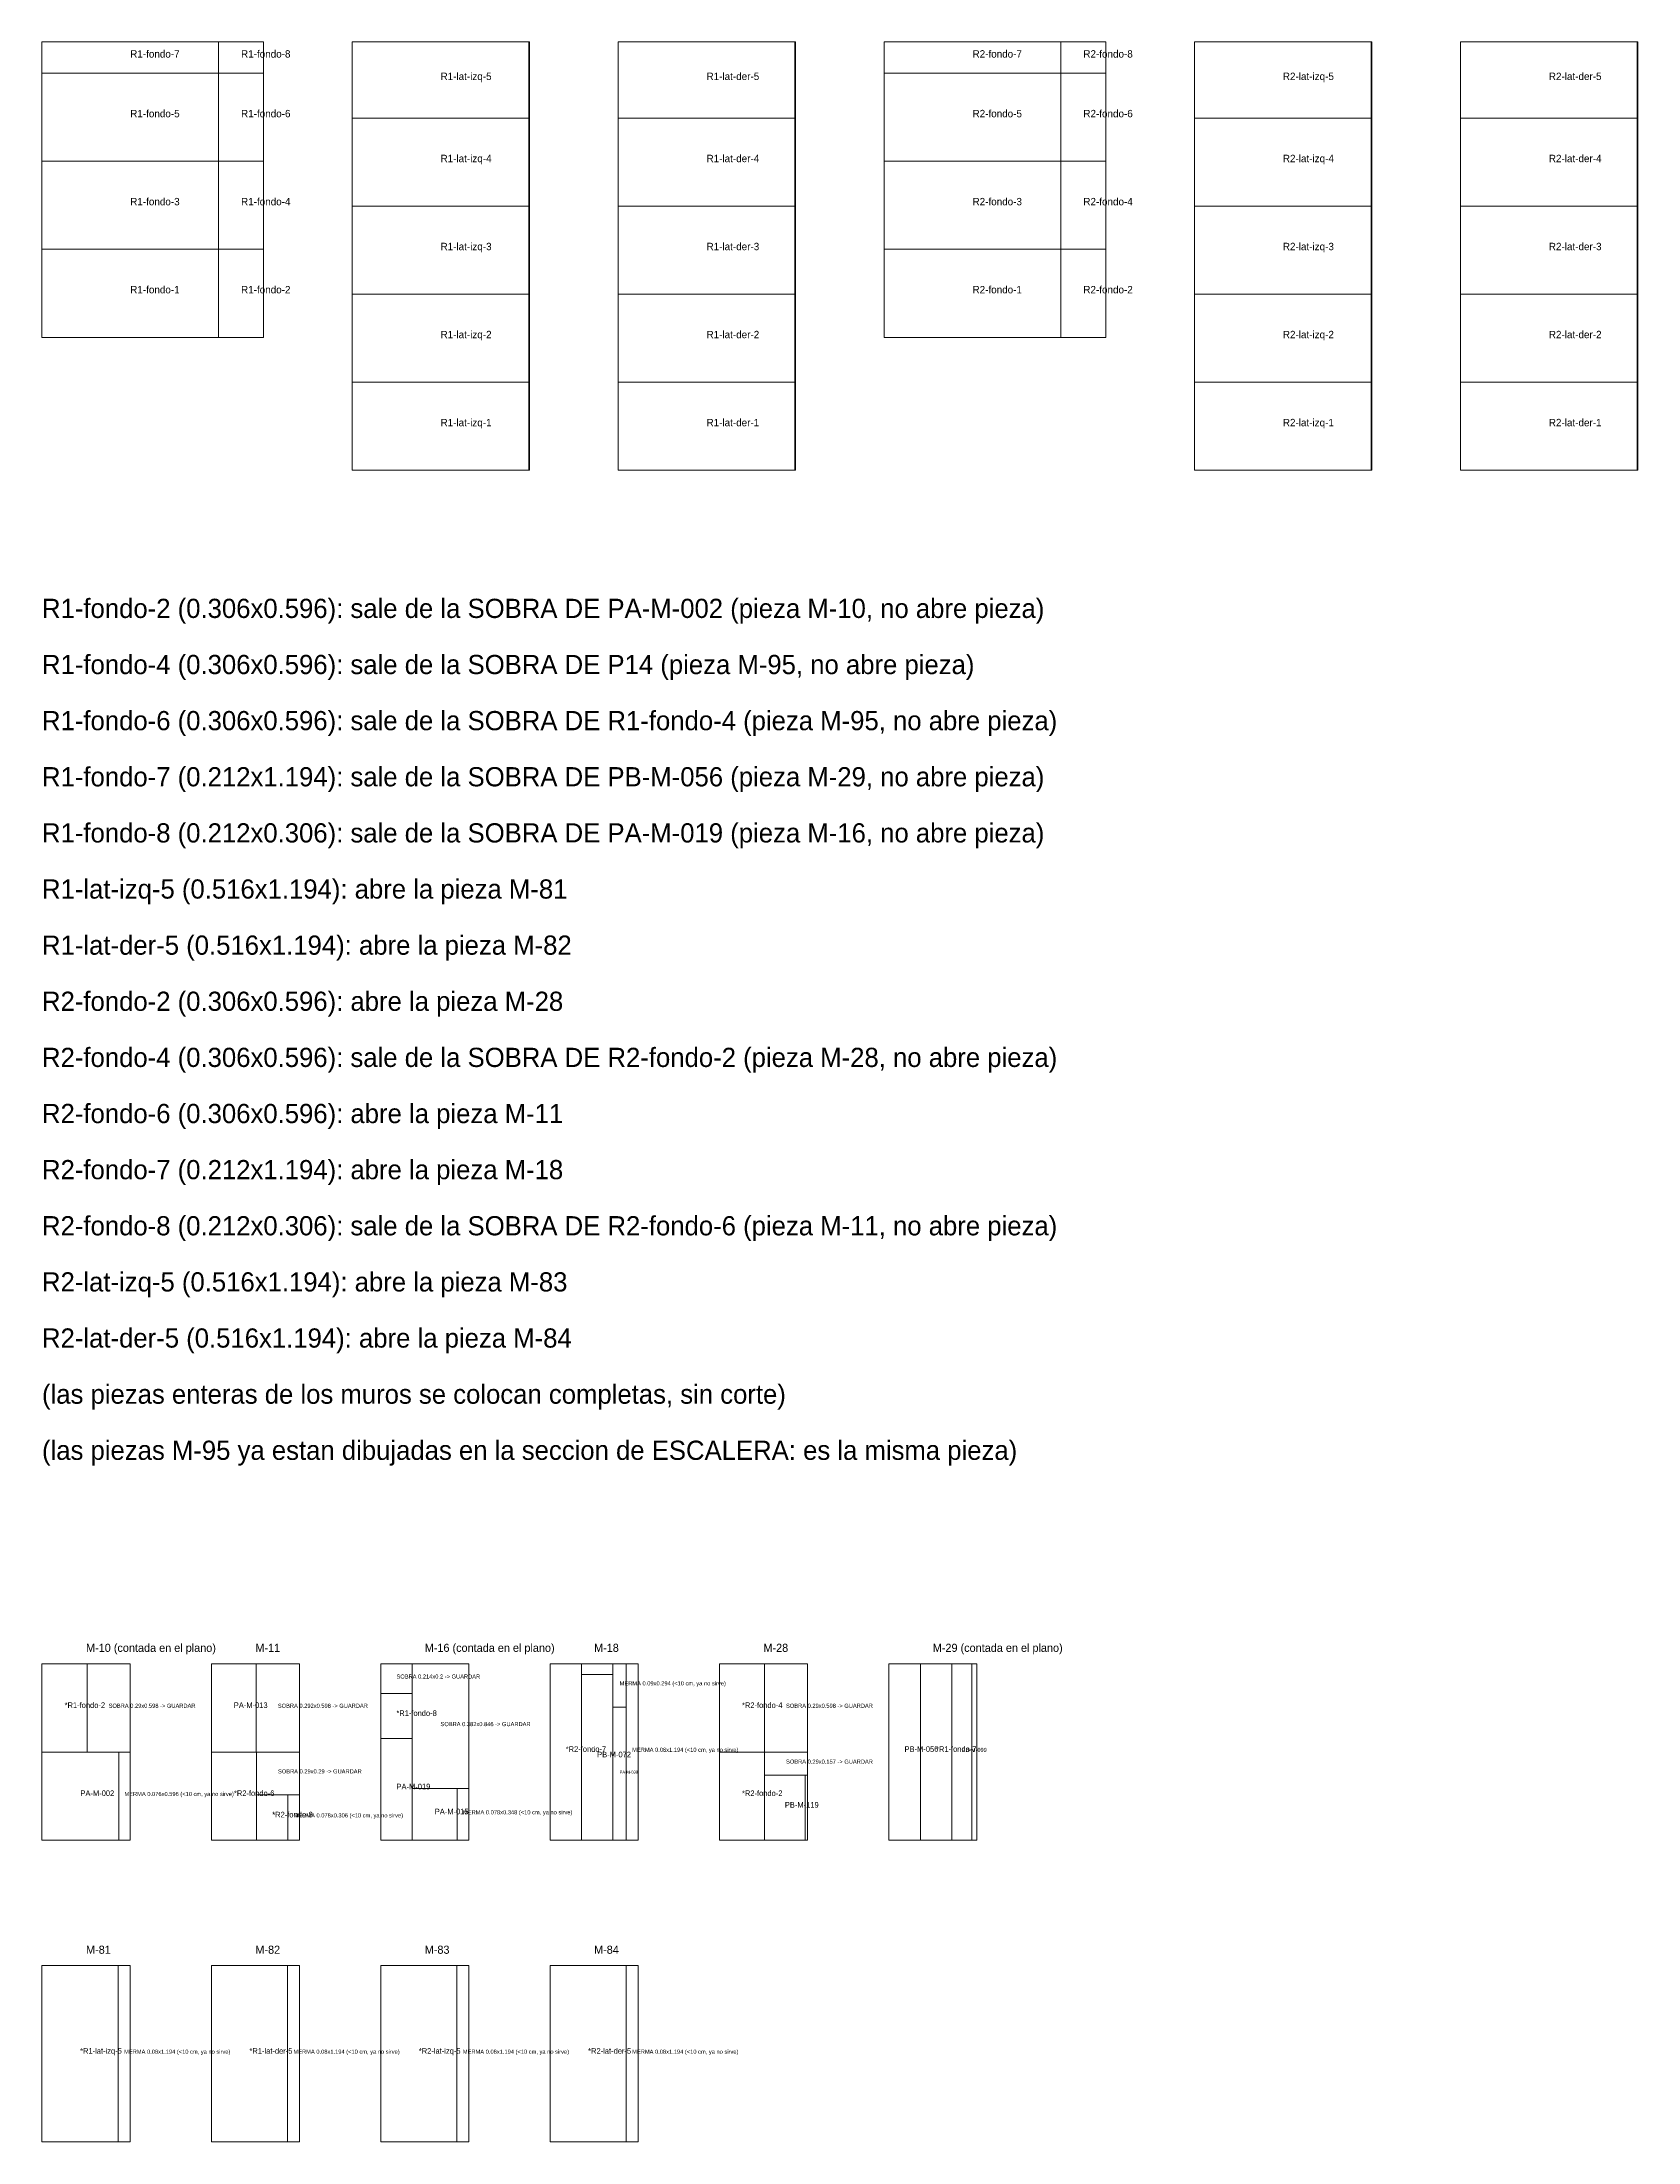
# Model space of a CAD drawing. Header units: metres. Extents: x 489.4 to 571.8, y -144.7 to -79.7.
# Drawn here: x 553.2 to 564, y -126.7 to -112.49 of the extents above; entities that cross this region are included whole.
import ezdxf

# ---------------------------------------------------------------- set-up
doc = ezdxf.new("R2010")
doc.units = ezdxf.units.M
for name, color, linetype, lineweight, plot in [('ESCALERA-REGADERA-ZOCLO', 6, 'Continuous', 0, False), ('ESCALERA-REGADERA-ZOCLO-TEXTO', 7, 'Continuous', 0, False), ('PLAN-CORTE-DESPERDICIO', 1, 'Continuous', 0, False), ('PLAN-CORTE-SOBRANTES', 2, 'Continuous', 0, False)]:
    doc.layers.add(name, color=color, linetype=linetype, lineweight=lineweight, plot=plot)

msp = doc.modelspace()

# ---------------------------------------------------------------- linework, layer by layer
at = {"layer": 'ESCALERA-REGADERA-ZOCLO'}
for points in [[(553.202, -114.486), (554.702, -114.486), (554.702, -112.486), (553.202, -112.486)], [(553.202, -112.698), (554.396, -112.698), (554.396, -112.486), (553.202, -112.486)], [(554.396, -112.698), (554.702, -112.698), (554.702, -112.486), (554.396, -112.486)], [(555.302, -115.386), (556.502, -115.386), (556.502, -112.486), (555.302, -112.486)], [(555.302, -113.002), (556.496, -113.002), (556.496, -112.486), (555.302, -112.486)], [(557.102, -115.386), (558.302, -115.386), (558.302, -112.486), (557.102, -112.486)], [(557.102, -113.002), (558.296, -113.002), (558.296, -112.486), (557.102, -112.486)], [(558.902, -114.486), (560.402, -114.486), (560.402, -112.486), (558.902, -112.486)], [(558.902, -112.698), (560.096, -112.698), (560.096, -112.486), (558.902, -112.486)], [(560.096, -112.698), (560.402, -112.698), (560.402, -112.486), (560.096, -112.486)], [(561.002, -115.386), (562.202, -115.386), (562.202, -112.486), (561.002, -112.486)], [(561.002, -113.002), (562.196, -113.002), (562.196, -112.486), (561.002, -112.486)], [(562.802, -115.386), (564.002, -115.386), (564.002, -112.486), (562.802, -112.486)], [(562.802, -113.002), (563.996, -113.002), (563.996, -112.486), (562.802, -112.486)], [(553.202, -113.294), (554.396, -113.294), (554.396, -112.698), (553.202, -112.698)], [(554.396, -113.294), (554.702, -113.294), (554.702, -112.698), (554.396, -112.698)], [(558.902, -113.294), (560.096, -113.294), (560.096, -112.698), (558.902, -112.698)], [(560.096, -113.294), (560.402, -113.294), (560.402, -112.698), (560.096, -112.698)], [(555.302, -113.598), (556.496, -113.598), (556.496, -113.002), (555.302, -113.002)], [(557.102, -113.598), (558.296, -113.598), (558.296, -113.002), (557.102, -113.002)], [(561.002, -113.598), (562.196, -113.598), (562.196, -113.002), (561.002, -113.002)], [(562.802, -113.598), (563.996, -113.598), (563.996, -113.002), (562.802, -113.002)], [(553.202, -113.89), (554.396, -113.89), (554.396, -113.294), (553.202, -113.294)], [(554.396, -113.89), (554.702, -113.89), (554.702, -113.294), (554.396, -113.294)], [(558.902, -113.89), (560.096, -113.89), (560.096, -113.294), (558.902, -113.294)], [(560.096, -113.89), (560.402, -113.89), (560.402, -113.294), (560.096, -113.294)], [(555.302, -114.194), (556.496, -114.194), (556.496, -113.598), (555.302, -113.598)], [(557.102, -114.194), (558.296, -114.194), (558.296, -113.598), (557.102, -113.598)], [(561.002, -114.194), (562.196, -114.194), (562.196, -113.598), (561.002, -113.598)], [(562.802, -114.194), (563.996, -114.194), (563.996, -113.598), (562.802, -113.598)], [(553.202, -114.486), (554.396, -114.486), (554.396, -113.89), (553.202, -113.89)], [(554.396, -114.486), (554.702, -114.486), (554.702, -113.89), (554.396, -113.89)], [(558.902, -114.486), (560.096, -114.486), (560.096, -113.89), (558.902, -113.89)], [(560.096, -114.486), (560.402, -114.486), (560.402, -113.89), (560.096, -113.89)], [(555.302, -114.79), (556.496, -114.79), (556.496, -114.194), (555.302, -114.194)], [(557.102, -114.79), (558.296, -114.79), (558.296, -114.194), (557.102, -114.194)], [(561.002, -114.79), (562.196, -114.79), (562.196, -114.194), (561.002, -114.194)], [(562.802, -114.79), (563.996, -114.79), (563.996, -114.194), (562.802, -114.194)], [(555.302, -115.386), (556.496, -115.386), (556.496, -114.79), (555.302, -114.79)], [(557.102, -115.386), (558.296, -115.386), (558.296, -114.79), (557.102, -114.79)], [(561.002, -115.386), (562.196, -115.386), (562.196, -114.79), (561.002, -114.79)], [(562.802, -115.386), (563.996, -115.386), (563.996, -114.79), (562.802, -114.79)], [(553.202, -124.66), (553.798, -124.66), (553.798, -123.466), (553.202, -123.466)], [(553.202, -124.064), (553.508, -124.064), (553.508, -123.468), (553.202, -123.468)], [(554.348, -124.66), (554.944, -124.66), (554.944, -123.466), (554.348, -123.466)], [(554.348, -124.064), (554.652, -124.064), (554.652, -123.468), (554.348, -123.468)], [(555.494, -124.66), (556.09, -124.66), (556.09, -123.466), (555.494, -123.466)], [(556.64, -124.66), (557.236, -124.66), (557.236, -123.466), (556.64, -123.466)], [(556.64, -124.66), (556.852, -124.66), (556.852, -123.466), (556.64, -123.466)], [(556.852, -124.66), (557.066, -124.66), (557.066, -123.54), (556.852, -123.54)], [(557.786, -124.66), (558.382, -124.66), (558.382, -123.466), (557.786, -123.466)], [(557.786, -124.064), (558.092, -124.064), (558.092, -123.468), (557.786, -123.468)], [(558.932, -124.66), (559.528, -124.66), (559.528, -123.466), (558.932, -123.466)], [(558.932, -124.66), (559.146, -124.66), (559.146, -123.466), (558.932, -123.466)], [(559.146, -124.66), (559.358, -124.66), (559.358, -123.466), (559.146, -123.466)], [(559.358, -124.66), (559.494, -124.66), (559.494, -123.466), (559.358, -123.466)], [(555.494, -123.973), (555.706, -123.973), (555.706, -123.667), (555.494, -123.667)], [(557.066, -124.66), (557.156, -124.66), (557.156, -123.76), (557.066, -123.76)], [(555.494, -124.66), (555.708, -124.66), (555.708, -123.973), (555.494, -123.973)], [(553.202, -124.66), (553.722, -124.66), (553.722, -124.064), (553.202, -124.064)], [(554.348, -124.66), (554.654, -124.66), (554.654, -124.064), (554.348, -124.064)], [(557.786, -124.66), (558.092, -124.66), (558.092, -124.064), (557.786, -124.064)], [(558.092, -124.66), (558.366, -124.66), (558.366, -124.221), (558.092, -124.221)], [(554.654, -124.66), (554.866, -124.66), (554.866, -124.354), (554.654, -124.354)], [(555.708, -124.66), (556.012, -124.66), (556.012, -124.312), (555.708, -124.312)], [(553.202, -126.704), (553.798, -126.704), (553.798, -125.51), (553.202, -125.51)], [(553.202, -126.704), (553.718, -126.704), (553.718, -125.51), (553.202, -125.51)], [(554.348, -126.704), (554.944, -126.704), (554.944, -125.51), (554.348, -125.51)], [(554.348, -126.704), (554.864, -126.704), (554.864, -125.51), (554.348, -125.51)], [(555.494, -126.704), (556.09, -126.704), (556.09, -125.51), (555.494, -125.51)], [(555.494, -126.704), (556.01, -126.704), (556.01, -125.51), (555.494, -125.51)], [(556.64, -126.704), (557.236, -126.704), (557.236, -125.51), (556.64, -125.51)], [(556.64, -126.704), (557.156, -126.704), (557.156, -125.51), (556.64, -125.51)]]:
    msp.add_lwpolyline(points, close=True, dxfattribs=at)
at = {"layer": 'PLAN-CORTE-DESPERDICIO'}
for points in [[(556.852, -123.54), (557.066, -123.54), (557.066, -123.466), (556.852, -123.466)], [(557.066, -123.76), (557.156, -123.76), (557.156, -123.466), (557.066, -123.466)], [(557.156, -124.66), (557.236, -124.66), (557.236, -123.466), (557.156, -123.466)], [(559.494, -124.66), (559.528, -124.66), (559.528, -123.466), (559.494, -123.466)], [(553.722, -124.66), (553.798, -124.66), (553.798, -124.064), (553.722, -124.064)], [(554.866, -124.66), (554.944, -124.66), (554.944, -124.354), (554.866, -124.354)], [(556.012, -124.66), (556.09, -124.66), (556.09, -124.312), (556.012, -124.312)], [(553.718, -126.704), (553.798, -126.704), (553.798, -125.51), (553.718, -125.51)], [(554.864, -126.704), (554.944, -126.704), (554.944, -125.51), (554.864, -125.51)], [(556.01, -126.704), (556.09, -126.704), (556.09, -125.51), (556.01, -125.51)], [(557.156, -126.704), (557.236, -126.704), (557.236, -125.51), (557.156, -125.51)]]:
    msp.add_lwpolyline(points, close=True, dxfattribs=at)
at = {"layer": 'PLAN-CORTE-SOBRANTES'}
for points in [[(553.508, -124.064), (553.798, -124.064), (553.798, -123.466), (553.508, -123.466)], [(554.652, -124.064), (554.944, -124.064), (554.944, -123.466), (554.652, -123.466)], [(555.494, -123.667), (555.708, -123.667), (555.708, -123.466), (555.494, -123.466)], [(555.708, -124.312), (556.09, -124.312), (556.09, -123.466), (555.708, -123.466)], [(558.092, -124.064), (558.382, -124.064), (558.382, -123.466), (558.092, -123.466)], [(554.654, -124.354), (554.944, -124.354), (554.944, -124.064), (554.654, -124.064)], [(558.092, -124.221), (558.382, -124.221), (558.382, -124.064), (558.092, -124.064)]]:
    msp.add_lwpolyline(points, close=True, dxfattribs=at)

# ---------------------------------------------------------------- texts
at = {"layer": 'ESCALERA-REGADERA-ZOCLO-TEXTO'}
for s, height, p in [('R1-fondo-7', 0.05, (553.799, -112.592)), ('R1-fondo-8', 0.05, (554.549, -112.592)), ('R2-fondo-7', 0.05, (559.499, -112.592)), ('R2-fondo-8', 0.05, (560.249, -112.592)), ('R1-lat-izq-5', 0.05, (555.899, -112.744)), ('R1-lat-der-5', 0.05, (557.699, -112.744)), ('R2-lat-izq-5', 0.05, (561.599, -112.744)), ('R2-lat-der-5', 0.05, (563.399, -112.744)), ('R1-fondo-5', 0.05, (553.799, -112.996)), ('R1-fondo-6', 0.05, (554.549, -112.996)), ('R2-fondo-5', 0.05, (559.499, -112.996)), ('R2-fondo-6', 0.05, (560.249, -112.996)), ('R1-lat-izq-4', 0.05, (555.899, -113.3)), ('R1-lat-der-4', 0.05, (557.699, -113.3)), ('R2-lat-izq-4', 0.05, (561.599, -113.3)), ('R2-lat-der-4', 0.05, (563.399, -113.3)), ('R1-fondo-3', 0.05, (553.799, -113.592)), ('R1-fondo-4', 0.05, (554.549, -113.592)), ('R2-fondo-3', 0.05, (559.499, -113.592)), ('R2-fondo-4', 0.05, (560.249, -113.592)), ('R1-lat-izq-3', 0.05, (555.899, -113.896)), ('R1-lat-der-3', 0.05, (557.699, -113.896)), ('R2-lat-izq-3', 0.05, (561.599, -113.896)), ('R2-lat-der-3', 0.05, (563.399, -113.896)), ('R1-fondo-1', 0.05, (553.799, -114.188)), ('R1-fondo-2', 0.05, (554.549, -114.188)), ('R2-fondo-1', 0.05, (559.499, -114.188)), ('R2-fondo-2', 0.05, (560.249, -114.188)), ('R1-lat-izq-2', 0.05, (555.899, -114.492)), ('R1-lat-der-2', 0.05, (557.699, -114.492)), ('R2-lat-izq-2', 0.05, (561.599, -114.492)), ('R2-lat-der-2', 0.05, (563.399, -114.492)), ('R1-lat-izq-1', 0.05, (555.899, -115.088)), ('R1-lat-der-1', 0.05, (557.699, -115.088)), ('R2-lat-izq-1', 0.05, (561.599, -115.088)), ('R2-lat-der-1', 0.05, (563.399, -115.088)), ('R1-fondo-2 (0.306x0.596): sale de la SOBRA DE PA-M-002 (pieza M-10, no abre pieza)', 0.13, (553.202, -116.386)), ('R1-fondo-4 (0.306x0.596): sale de la SOBRA DE P14 (pieza M-95, no abre pieza)', 0.13, (553.202, -116.766)), ('R1-fondo-6 (0.306x0.596): sale de la SOBRA DE R1-fondo-4 (pieza M-95, no abre pieza)', 0.13, (553.202, -117.146)), ('R1-fondo-7 (0.212x1.194): sale de la SOBRA DE PB-M-056 (pieza M-29, no abre pieza)', 0.13, (553.202, -117.526)), ('R1-fondo-8 (0.212x0.306): sale de la SOBRA DE PA-M-019 (pieza M-16, no abre pieza)', 0.13, (553.202, -117.906)), ('R1-lat-izq-5 (0.516x1.194): abre la pieza M-81', 0.13, (553.202, -118.286)), ('R1-lat-der-5 (0.516x1.194): abre la pieza M-82', 0.13, (553.202, -118.666)), ('R2-fondo-2 (0.306x0.596): abre la pieza M-28', 0.13, (553.202, -119.046)), ('R2-fondo-4 (0.306x0.596): sale de la SOBRA DE R2-fondo-2 (pieza M-28, no abre pieza)', 0.13, (553.202, -119.426)), ('R2-fondo-6 (0.306x0.596): abre la pieza M-11', 0.13, (553.202, -119.806)), ('R2-fondo-7 (0.212x1.194): abre la pieza M-18', 0.13, (553.202, -120.186)), ('R2-fondo-8 (0.212x0.306): sale de la SOBRA DE R2-fondo-6 (pieza M-11, no abre pieza)', 0.13, (553.202, -120.566)), ('R2-lat-izq-5 (0.516x1.194): abre la pieza M-83', 0.13, (553.202, -120.946)), ('R2-lat-der-5 (0.516x1.194): abre la pieza M-84', 0.13, (553.202, -121.326)), ('(las piezas enteras de los muros se colocan completas, sin corte)', 0.13, (553.202, -121.706)), ('(las piezas M-95 ya estan dibujadas en la seccion de ESCALERA: es la misma pieza)', 0.13, (553.202, -122.086)), ('M-10 (contada en el plano)', 0.055, (553.5, -123.386)), ('M-11', 0.055, (554.646, -123.386)), ('M-16 (contada en el plano)', 0.055, (555.792, -123.386)), ('M-18', 0.055, (556.938, -123.386)), ('M-28', 0.055, (558.084, -123.386)), ('M-29 (contada en el plano)', 0.055, (559.23, -123.386)), ('SOBRA 0.214x0.2 -> GUARDAR', 0.028, (555.601, -123.567)), ('MERMA 0.09x0.294 (<10 cm, ya no sirve)', 0.028, (557.111, -123.613)), ('*R1-fondo-2', 0.038, (553.355, -123.766)), ('SOBRA 0.29x0.598 -> GUARDAR', 0.028, (553.653, -123.765)), ('PA-M-013', 0.038, (554.5, -123.766)), ('SOBRA 0.292x0.598 -> GUARDAR', 0.028, (554.798, -123.765)), ('*R1-fondo-8', 0.038, (555.6, -123.82)), ('*R2-fondo-4', 0.038, (557.939, -123.766)), ('SOBRA 0.29x0.598 -> GUARDAR', 0.028, (558.237, -123.765)), ('SOBRA 0.382x0.846 -> GUARDAR', 0.028, (555.899, -123.889)), ('*R2-fondo-7', 0.038, (556.746, -124.063)), ('PB-M-072', 0.038, (556.959, -124.1)), ('MERMA 0.08x1.194 (<10 cm, ya no sirve)', 0.028, (557.196, -124.063)), ('SOBRA 0.29x0.157 -> GUARDAR', 0.028, (558.237, -124.143)), ('PB-M-056', 0.038, (559.039, -124.063)), ('*R1-fondo-7', 0.038, (559.252, -124.063)), ('PB-M-099', 0.0272, (559.426, -124.063)), ('SOBRA 0.29x0.29 -> GUARDAR', 0.028, (554.799, -124.209)), ('PA-M-038', 0.02, (557.111, -124.21)), ('PA-M-002', 0.038, (553.462, -124.362)), ('MERMA 0.076x0.596 (<10 cm, ya no sirve)', 0.028, (553.76, -124.362)), ('*R2-fondo-6', 0.038, (554.501, -124.362)), ('PA-M-019', 0.038, (555.601, -124.317)), ('*R2-fondo-2', 0.038, (557.939, -124.362)), ('PB-M-119', 0.038, (558.229, -124.441)), ('*R2-fondo-8', 0.038, (554.76, -124.507)), ('MERMA 0.078x0.306 (<10 cm, ya no sirve)', 0.028, (554.905, -124.507)), ('PA-M-015', 0.038, (555.86, -124.486)), ('MERMA 0.078x0.348 (<10 cm, ya no sirve)', 0.028, (556.051, -124.486)), ('M-81', 0.055, (553.5, -125.43)), ('M-82', 0.055, (554.646, -125.43)), ('M-83', 0.055, (555.792, -125.43)), ('M-84', 0.055, (556.938, -125.43)), ('*R1-lat-izq-5', 0.038, (553.46, -126.107)), ('MERMA 0.08x1.194 (<10 cm, ya no sirve)', 0.028, (553.758, -126.107)), ('*R1-lat-der-5', 0.038, (554.606, -126.107)), ('MERMA 0.08x1.194 (<10 cm, ya no sirve)', 0.028, (554.904, -126.107)), ('*R2-lat-izq-5', 0.038, (555.752, -126.107)), ('MERMA 0.08x1.194 (<10 cm, ya no sirve)', 0.028, (556.05, -126.107)), ('*R2-lat-der-5', 0.038, (556.898, -126.107)), ('MERMA 0.08x1.194 (<10 cm, ya no sirve)', 0.028, (557.196, -126.107))]:
    msp.add_text(s, height=height, dxfattribs=at).set_placement(p)

doc.saveas('drawing.dxf')
